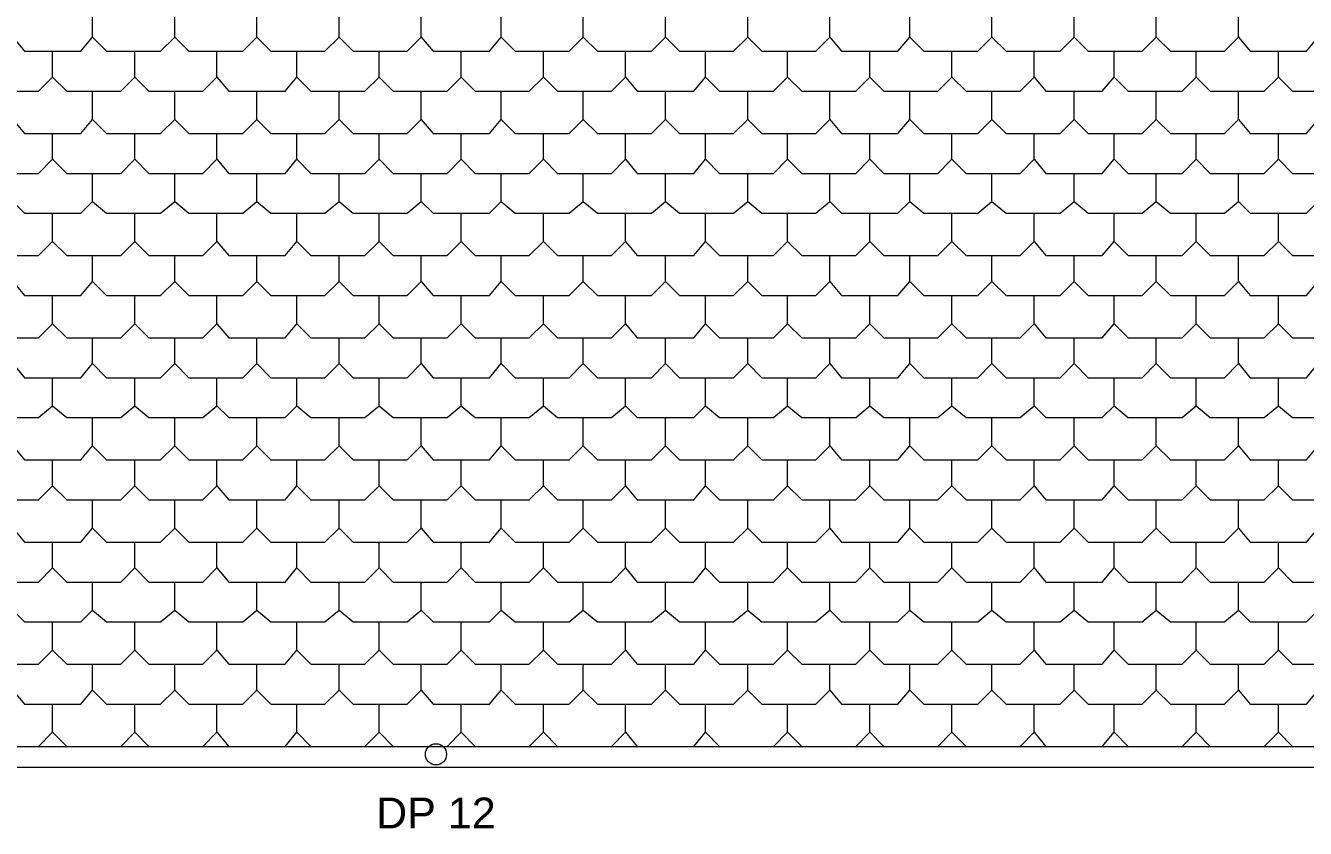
# Model space of a CAD drawing. Header units: millimetres. Extents: x 0 to 80.9, y 0 to 43.9.
# Drawn here: x 33.02 to 40.01, y 11.91 to 16.3 of the extents above; entities that cross this region are included whole.
import ezdxf

# ---------------------------------------------------------------- set-up
doc = ezdxf.new("R2010")
doc.units = ezdxf.units.MM
for name, color, linetype in [('PDF_014408$BL-ROOF', 7, 'Continuous'), ('PDF_014408$PL-SERVICES-STORMWATER', 7, 'Continuous'), ('PDF_Text', 7, 'Continuous')]:
    doc.layers.add(name, color=color, linetype=linetype)
doc.styles.add('PDF ArialMT', font='arial.ttf')

msp = doc.modelspace()

# ---------------------------------------------------------------- linework, layer by layer
at = {"layer": 'PDF_014408$BL-ROOF', "lineweight": 9}
for points in [[(53.4814, 12.2452), (8.9627, 12.2452), (8.9627, 31.4016), (75.5228, 31.4016), (75.5228, 12.2452), (66.5345, 12.2452)], [(32.9531, 16.2329), (33.0172, 16.156), (33.3249, 16.156), (33.389, 16.2329), (33.389, 16.3868)], [(33.389, 16.2329), (33.466, 16.156), (33.7609, 16.156), (33.8378, 16.2329), (33.8378, 16.3868)], [(33.8378, 16.2329), (33.9147, 16.156), (34.2097, 16.156), (34.2866, 16.2329), (34.2866, 16.3868)], [(34.2866, 16.2329), (34.3635, 16.156), (34.6584, 16.156), (34.7354, 16.2329), (34.7354, 16.3868)], [(34.7354, 16.2329), (34.8123, 16.156), (35.1072, 16.156), (35.1841, 16.2329), (35.1841, 16.3868)], [(35.1841, 16.2329), (35.2483, 16.156), (35.556, 16.156), (35.6201, 16.2329), (35.6201, 16.3868)], [(35.6201, 16.2329), (35.697, 16.156), (35.9919, 16.156), (36.0689, 16.2329), (36.0689, 16.3868)], [(36.0689, 16.2329), (36.1458, 16.156), (36.4407, 16.156), (36.5177, 16.2329), (36.5177, 16.3868)], [(36.5177, 16.2329), (36.5946, 16.156), (36.8895, 16.156), (36.9664, 16.2329), (36.9664, 16.3868)], [(36.9664, 16.2329), (37.0434, 16.156), (37.3383, 16.156), (37.4152, 16.2329), (37.4152, 16.3868)], [(37.4152, 16.2329), (37.4793, 16.156), (37.7871, 16.156), (37.8512, 16.2329), (37.8512, 16.3868)], [(37.8512, 16.2329), (37.9281, 16.156), (38.223, 16.156), (38.2999, 16.2329), (38.2999, 16.3868)], [(38.2999, 16.2329), (38.3769, 16.156), (38.6718, 16.156), (38.7487, 16.2329), (38.7487, 16.3868)], [(38.7487, 16.2329), (38.8257, 16.156), (39.1206, 16.156), (39.1975, 16.2329), (39.1975, 16.3868)], [(39.1975, 16.2329), (39.2744, 16.156), (39.5693, 16.156), (39.6463, 16.2329), (39.6463, 16.3868)], [(39.6463, 16.2329), (39.7104, 16.156), (40.0181, 16.156), (40.0822, 16.2329), (40.0822, 16.3868)], [(32.7223, 16.0149), (32.7992, 15.938), (33.0941, 15.938), (33.1711, 16.0149), (33.1711, 16.156)], [(33.1711, 16.0149), (33.248, 15.938), (33.5429, 15.938), (33.6198, 16.0149), (33.6198, 16.156)], [(33.6198, 16.0149), (33.6968, 15.938), (33.9917, 15.938), (34.0686, 16.0149), (34.0686, 16.156)], [(34.0686, 16.0149), (34.1327, 15.938), (34.4405, 15.938), (34.5046, 16.0149), (34.5046, 16.156)], [(34.5046, 16.0149), (34.5815, 15.938), (34.8764, 15.938), (34.9533, 16.0149), (34.9533, 16.156)], [(34.9533, 16.0149), (35.0303, 15.938), (35.3252, 15.938), (35.4021, 16.0149), (35.4021, 16.156)], [(35.4021, 16.0149), (35.4791, 15.938), (35.774, 15.938), (35.8509, 16.0149), (35.8509, 16.156)], [(35.8509, 16.0149), (35.9278, 15.938), (36.2227, 15.938), (36.2997, 16.0149), (36.2997, 16.156)], [(36.2997, 16.0149), (36.3638, 15.938), (36.6715, 15.938), (36.7356, 16.0149), (36.7356, 16.156)], [(36.7356, 16.0149), (36.8126, 15.938), (37.1075, 15.938), (37.1844, 16.0149), (37.1844, 16.156)], [(37.1844, 16.0149), (37.2613, 15.938), (37.5563, 15.938), (37.6332, 16.0149), (37.6332, 16.156)], [(37.6332, 16.0149), (37.7101, 15.938), (38.005, 15.938), (38.082, 16.0149), (38.082, 16.156)], [(38.082, 16.0149), (38.1589, 15.938), (38.4538, 15.938), (38.5307, 16.0149), (38.5307, 16.156)], [(38.5307, 16.0149), (38.5949, 15.938), (38.9026, 15.938), (38.9667, 16.0149), (38.9667, 16.156)], [(38.9667, 16.0149), (39.0436, 15.938), (39.3385, 15.938), (39.4155, 16.0149), (39.4155, 16.156)], [(39.4155, 16.0149), (39.4924, 15.938), (39.7873, 15.938), (39.8643, 16.0149), (39.8643, 16.156)], [(39.8643, 16.0149), (39.9412, 15.938), (40.2361, 15.938), (40.313, 16.0149), (40.313, 16.156)], [(32.9531, 15.7841), (33.0172, 15.7072), (33.3249, 15.7072), (33.389, 15.7841), (33.389, 15.938)], [(33.389, 15.7841), (33.466, 15.7072), (33.7609, 15.7072), (33.8378, 15.7841), (33.8378, 15.938)], [(33.8378, 15.7841), (33.9147, 15.7072), (34.2097, 15.7072), (34.2866, 15.7841), (34.2866, 15.938)], [(34.2866, 15.7841), (34.3635, 15.7072), (34.6584, 15.7072), (34.7354, 15.7841), (34.7354, 15.938)], [(34.7354, 15.7841), (34.8123, 15.7072), (35.1072, 15.7072), (35.1841, 15.7841), (35.1841, 15.938)], [(35.1841, 15.7841), (35.2483, 15.7072), (35.556, 15.7072), (35.6201, 15.7841), (35.6201, 15.938)], [(35.6201, 15.7841), (35.697, 15.7072), (35.9919, 15.7072), (36.0689, 15.7841), (36.0689, 15.938)], [(36.0689, 15.7841), (36.1458, 15.7072), (36.4407, 15.7072), (36.5177, 15.7841), (36.5177, 15.938)], [(36.5177, 15.7841), (36.5946, 15.7072), (36.8895, 15.7072), (36.9664, 15.7841), (36.9664, 15.938)], [(36.9664, 15.7841), (37.0434, 15.7072), (37.3383, 15.7072), (37.4152, 15.7841), (37.4152, 15.938)], [(37.4152, 15.7841), (37.4793, 15.7072), (37.7871, 15.7072), (37.8512, 15.7841), (37.8512, 15.938)], [(37.8512, 15.7841), (37.9281, 15.7072), (38.223, 15.7072), (38.2999, 15.7841), (38.2999, 15.938)], [(38.2999, 15.7841), (38.3769, 15.7072), (38.6718, 15.7072), (38.7487, 15.7841), (38.7487, 15.938)], [(38.7487, 15.7841), (38.8257, 15.7072), (39.1206, 15.7072), (39.1975, 15.7841), (39.1975, 15.938)], [(39.1975, 15.7841), (39.2744, 15.7072), (39.5693, 15.7072), (39.6463, 15.7841), (39.6463, 15.938)], [(39.6463, 15.7841), (39.7104, 15.7072), (40.0181, 15.7072), (40.0822, 15.7841), (40.0822, 15.938)], [(32.7223, 15.5662), (32.7992, 15.4892), (33.0941, 15.4892), (33.1711, 15.5662), (33.1711, 15.7072)], [(33.1711, 15.5662), (33.248, 15.4892), (33.5429, 15.4892), (33.6198, 15.5662), (33.6198, 15.7072)], [(33.6198, 15.5662), (33.6968, 15.4892), (33.9917, 15.4892), (34.0686, 15.5662), (34.0686, 15.7072)], [(34.0686, 15.5662), (34.1327, 15.4892), (34.4405, 15.4892), (34.5046, 15.5662), (34.5046, 15.7072)], [(34.5046, 15.5662), (34.5815, 15.4892), (34.8764, 15.4892), (34.9533, 15.5662), (34.9533, 15.7072)], [(34.9533, 15.5662), (35.0303, 15.4892), (35.3252, 15.4892), (35.4021, 15.5662), (35.4021, 15.7072)], [(35.4021, 15.5662), (35.4791, 15.4892), (35.774, 15.4892), (35.8509, 15.5662), (35.8509, 15.7072)], [(35.8509, 15.5662), (35.9278, 15.4892), (36.2227, 15.4892), (36.2997, 15.5662), (36.2997, 15.7072)], [(36.2997, 15.5662), (36.3638, 15.4892), (36.6715, 15.4892), (36.7356, 15.5662), (36.7356, 15.7072)], [(36.7356, 15.5662), (36.8126, 15.4892), (37.1075, 15.4892), (37.1844, 15.5662), (37.1844, 15.7072)], [(37.1844, 15.5662), (37.2613, 15.4892), (37.5563, 15.4892), (37.6332, 15.5662), (37.6332, 15.7072)], [(37.6332, 15.5662), (37.7101, 15.4892), (38.005, 15.4892), (38.082, 15.5662), (38.082, 15.7072)], [(38.082, 15.5662), (38.1589, 15.4892), (38.4538, 15.4892), (38.5307, 15.5662), (38.5307, 15.7072)], [(38.5307, 15.5662), (38.5949, 15.4892), (38.9026, 15.4892), (38.9667, 15.5662), (38.9667, 15.7072)], [(38.9667, 15.5662), (39.0436, 15.4892), (39.3385, 15.4892), (39.4155, 15.5662), (39.4155, 15.7072)], [(39.4155, 15.5662), (39.4924, 15.4892), (39.7873, 15.4892), (39.8643, 15.5662), (39.8643, 15.7072)], [(39.8643, 15.5662), (39.9412, 15.4892), (40.2361, 15.4892), (40.313, 15.5662), (40.313, 15.7072)], [(32.9531, 15.3354), (33.0172, 15.2713), (33.3249, 15.2713), (33.389, 15.3354), (33.389, 15.4892)], [(33.389, 15.3354), (33.466, 15.2713), (33.7609, 15.2713), (33.8378, 15.3354), (33.8378, 15.4892)], [(33.8378, 15.3354), (33.9147, 15.2713), (34.2097, 15.2713), (34.2866, 15.3354), (34.2866, 15.4892)], [(34.2866, 15.3354), (34.3635, 15.2713), (34.6584, 15.2713), (34.7354, 15.3354), (34.7354, 15.4892)], [(34.7354, 15.3354), (34.8123, 15.2713), (35.1072, 15.2713), (35.1841, 15.3354), (35.1841, 15.4892)], [(35.1841, 15.3354), (35.2483, 15.2713), (35.556, 15.2713), (35.6201, 15.3354), (35.6201, 15.4892)], [(35.6201, 15.3354), (35.697, 15.2713), (35.9919, 15.2713), (36.0689, 15.3354), (36.0689, 15.4892)], [(36.0689, 15.3354), (36.1458, 15.2713), (36.4407, 15.2713), (36.5177, 15.3354), (36.5177, 15.4892)], [(36.5177, 15.3354), (36.5946, 15.2713), (36.8895, 15.2713), (36.9664, 15.3354), (36.9664, 15.4892)], [(36.9664, 15.3354), (37.0434, 15.2713), (37.3383, 15.2713), (37.4152, 15.3354), (37.4152, 15.4892)], [(37.4152, 15.3354), (37.4793, 15.2713), (37.7871, 15.2713), (37.8512, 15.3354), (37.8512, 15.4892)], [(37.8512, 15.3354), (37.9281, 15.2713), (38.223, 15.2713), (38.2999, 15.3354), (38.2999, 15.4892)], [(38.2999, 15.3354), (38.3769, 15.2713), (38.6718, 15.2713), (38.7487, 15.3354), (38.7487, 15.4892)], [(38.7487, 15.3354), (38.8257, 15.2713), (39.1206, 15.2713), (39.1975, 15.3354), (39.1975, 15.4892)], [(39.1975, 15.3354), (39.2744, 15.2713), (39.5693, 15.2713), (39.6463, 15.3354), (39.6463, 15.4892)], [(39.6463, 15.3354), (39.7104, 15.2713), (40.0181, 15.2713), (40.0822, 15.3354), (40.0822, 15.4892)], [(32.7223, 15.1174), (32.7992, 15.0405), (33.0941, 15.0405), (33.1711, 15.1174), (33.1711, 15.2713)], [(33.1711, 15.1174), (33.248, 15.0405), (33.5429, 15.0405), (33.6198, 15.1174), (33.6198, 15.2713)], [(33.6198, 15.1174), (33.6968, 15.0405), (33.9917, 15.0405), (34.0686, 15.1174), (34.0686, 15.2713)], [(34.0686, 15.1174), (34.1327, 15.0405), (34.4405, 15.0405), (34.5046, 15.1174), (34.5046, 15.2713)], [(34.5046, 15.1174), (34.5815, 15.0405), (34.8764, 15.0405), (34.9533, 15.1174), (34.9533, 15.2713)], [(34.9533, 15.1174), (35.0303, 15.0405), (35.3252, 15.0405), (35.4021, 15.1174), (35.4021, 15.2713)], [(35.4021, 15.1174), (35.4791, 15.0405), (35.774, 15.0405), (35.8509, 15.1174), (35.8509, 15.2713)], [(35.8509, 15.1174), (35.9278, 15.0405), (36.2227, 15.0405), (36.2997, 15.1174), (36.2997, 15.2713)], [(36.2997, 15.1174), (36.3638, 15.0405), (36.6715, 15.0405), (36.7356, 15.1174), (36.7356, 15.2713)], [(36.7356, 15.1174), (36.8126, 15.0405), (37.1075, 15.0405), (37.1844, 15.1174), (37.1844, 15.2713)], [(37.1844, 15.1174), (37.2613, 15.0405), (37.5563, 15.0405), (37.6332, 15.1174), (37.6332, 15.2713)], [(37.6332, 15.1174), (37.7101, 15.0405), (38.005, 15.0405), (38.082, 15.1174), (38.082, 15.2713)], [(38.082, 15.1174), (38.1589, 15.0405), (38.4538, 15.0405), (38.5307, 15.1174), (38.5307, 15.2713)], [(38.5307, 15.1174), (38.5949, 15.0405), (38.9026, 15.0405), (38.9667, 15.1174), (38.9667, 15.2713)], [(38.9667, 15.1174), (39.0436, 15.0405), (39.3385, 15.0405), (39.4155, 15.1174), (39.4155, 15.2713)], [(39.4155, 15.1174), (39.4924, 15.0405), (39.7873, 15.0405), (39.8643, 15.1174), (39.8643, 15.2713)], [(39.8643, 15.1174), (39.9412, 15.0405), (40.2361, 15.0405), (40.313, 15.1174), (40.313, 15.2713)], [(32.9531, 14.8994), (33.0172, 14.8225), (33.3249, 14.8225), (33.389, 14.8994), (33.389, 15.0405)], [(33.389, 14.8994), (33.466, 14.8225), (33.7609, 14.8225), (33.8378, 14.8994), (33.8378, 15.0405)], [(33.8378, 14.8994), (33.9147, 14.8225), (34.2097, 14.8225), (34.2866, 14.8994), (34.2866, 15.0405)], [(34.2866, 14.8994), (34.3635, 14.8225), (34.6584, 14.8225), (34.7354, 14.8994), (34.7354, 15.0405)], [(34.7354, 14.8994), (34.8123, 14.8225), (35.1072, 14.8225), (35.1841, 14.8994), (35.1841, 15.0405)], [(35.1841, 14.8994), (35.2483, 14.8225), (35.556, 14.8225), (35.6201, 14.8994), (35.6201, 15.0405)], [(35.6201, 14.8994), (35.697, 14.8225), (35.9919, 14.8225), (36.0689, 14.8994), (36.0689, 15.0405)], [(36.0689, 14.8994), (36.1458, 14.8225), (36.4407, 14.8225), (36.5177, 14.8994), (36.5177, 15.0405)], [(36.5177, 14.8994), (36.5946, 14.8225), (36.8895, 14.8225), (36.9664, 14.8994), (36.9664, 15.0405)], [(36.9664, 14.8994), (37.0434, 14.8225), (37.3383, 14.8225), (37.4152, 14.8994), (37.4152, 15.0405)], [(37.4152, 14.8994), (37.4793, 14.8225), (37.7871, 14.8225), (37.8512, 14.8994), (37.8512, 15.0405)], [(37.8512, 14.8994), (37.9281, 14.8225), (38.223, 14.8225), (38.2999, 14.8994), (38.2999, 15.0405)], [(38.2999, 14.8994), (38.3769, 14.8225), (38.6718, 14.8225), (38.7487, 14.8994), (38.7487, 15.0405)], [(38.7487, 14.8994), (38.8257, 14.8225), (39.1206, 14.8225), (39.1975, 14.8994), (39.1975, 15.0405)], [(39.1975, 14.8994), (39.2744, 14.8225), (39.5693, 14.8225), (39.6463, 14.8994), (39.6463, 15.0405)], [(39.6463, 14.8994), (39.7104, 14.8225), (40.0181, 14.8225), (40.0822, 14.8994), (40.0822, 15.0405)], [(32.7223, 14.6686), (32.7992, 14.5917), (33.0941, 14.5917), (33.1711, 14.6686), (33.1711, 14.8225)], [(33.1711, 14.6686), (33.248, 14.5917), (33.5429, 14.5917), (33.6198, 14.6686), (33.6198, 14.8225)], [(33.6198, 14.6686), (33.6968, 14.5917), (33.9917, 14.5917), (34.0686, 14.6686), (34.0686, 14.8225)], [(34.0686, 14.6686), (34.1327, 14.5917), (34.4405, 14.5917), (34.5046, 14.6686), (34.5046, 14.8225)], [(34.5046, 14.6686), (34.5815, 14.5917), (34.8764, 14.5917), (34.9533, 14.6686), (34.9533, 14.8225)], [(34.9533, 14.6686), (35.0303, 14.5917), (35.3252, 14.5917), (35.4021, 14.6686), (35.4021, 14.8225)], [(35.4021, 14.6686), (35.4791, 14.5917), (35.774, 14.5917), (35.8509, 14.6686), (35.8509, 14.8225)], [(35.8509, 14.6686), (35.9278, 14.5917), (36.2227, 14.5917), (36.2997, 14.6686), (36.2997, 14.8225)], [(36.2997, 14.6686), (36.3638, 14.5917), (36.6715, 14.5917), (36.7356, 14.6686), (36.7356, 14.8225)], [(36.7356, 14.6686), (36.8126, 14.5917), (37.1075, 14.5917), (37.1844, 14.6686), (37.1844, 14.8225)], [(37.1844, 14.6686), (37.2613, 14.5917), (37.5563, 14.5917), (37.6332, 14.6686), (37.6332, 14.8225)], [(37.6332, 14.6686), (37.7101, 14.5917), (38.005, 14.5917), (38.082, 14.6686), (38.082, 14.8225)], [(38.082, 14.6686), (38.1589, 14.5917), (38.4538, 14.5917), (38.5307, 14.6686), (38.5307, 14.8225)], [(38.5307, 14.6686), (38.5949, 14.5917), (38.9026, 14.5917), (38.9667, 14.6686), (38.9667, 14.8225)], [(38.9667, 14.6686), (39.0436, 14.5917), (39.3385, 14.5917), (39.4155, 14.6686), (39.4155, 14.8225)], [(39.4155, 14.6686), (39.4924, 14.5917), (39.7873, 14.5917), (39.8643, 14.6686), (39.8643, 14.8225)], [(39.8643, 14.6686), (39.9412, 14.5917), (40.2361, 14.5917), (40.313, 14.6686), (40.313, 14.8225)], [(32.9531, 14.4506), (33.0172, 14.3737), (33.3249, 14.3737), (33.389, 14.4506), (33.389, 14.5917)], [(33.389, 14.4506), (33.466, 14.3737), (33.7609, 14.3737), (33.8378, 14.4506), (33.8378, 14.5917)], [(33.8378, 14.4506), (33.9147, 14.3737), (34.2097, 14.3737), (34.2866, 14.4506), (34.2866, 14.5917)], [(34.2866, 14.4506), (34.3635, 14.3737), (34.6584, 14.3737), (34.7354, 14.4506), (34.7354, 14.5917)], [(34.7354, 14.4506), (34.8123, 14.3737), (35.1072, 14.3737), (35.1841, 14.4506), (35.1841, 14.5917)], [(35.1841, 14.4506), (35.2483, 14.3737), (35.556, 14.3737), (35.6201, 14.4506), (35.6201, 14.5917)], [(35.6201, 14.4506), (35.697, 14.3737), (35.9919, 14.3737), (36.0689, 14.4506), (36.0689, 14.5917)], [(36.0689, 14.4506), (36.1458, 14.3737), (36.4407, 14.3737), (36.5177, 14.4506), (36.5177, 14.5917)], [(36.5177, 14.4506), (36.5946, 14.3737), (36.8895, 14.3737), (36.9664, 14.4506), (36.9664, 14.5917)], [(36.9664, 14.4506), (37.0434, 14.3737), (37.3383, 14.3737), (37.4152, 14.4506), (37.4152, 14.5917)], [(37.4152, 14.4506), (37.4793, 14.3737), (37.7871, 14.3737), (37.8512, 14.4506), (37.8512, 14.5917)], [(37.8512, 14.4506), (37.9281, 14.3737), (38.223, 14.3737), (38.2999, 14.4506), (38.2999, 14.5917)], [(38.2999, 14.4506), (38.3769, 14.3737), (38.6718, 14.3737), (38.7487, 14.4506), (38.7487, 14.5917)], [(38.7487, 14.4506), (38.8257, 14.3737), (39.1206, 14.3737), (39.1975, 14.4506), (39.1975, 14.5917)], [(39.1975, 14.4506), (39.2744, 14.3737), (39.5693, 14.3737), (39.6463, 14.4506), (39.6463, 14.5917)], [(39.6463, 14.4506), (39.7104, 14.3737), (40.0181, 14.3737), (40.0822, 14.4506), (40.0822, 14.5917)], [(32.7223, 14.2198), (32.7992, 14.1557), (33.0941, 14.1557), (33.1711, 14.2198), (33.1711, 14.3737)], [(33.1711, 14.2198), (33.248, 14.1557), (33.5429, 14.1557), (33.6198, 14.2198), (33.6198, 14.3737)], [(33.6198, 14.2198), (33.6968, 14.1557), (33.9917, 14.1557), (34.0686, 14.2198), (34.0686, 14.3737)], [(34.0686, 14.2198), (34.1327, 14.1557), (34.4405, 14.1557), (34.5046, 14.2198), (34.5046, 14.3737)], [(34.5046, 14.2198), (34.5815, 14.1557), (34.8764, 14.1557), (34.9533, 14.2198), (34.9533, 14.3737)], [(34.9533, 14.2198), (35.0303, 14.1557), (35.3252, 14.1557), (35.4021, 14.2198), (35.4021, 14.3737)], [(35.4021, 14.2198), (35.4791, 14.1557), (35.774, 14.1557), (35.8509, 14.2198), (35.8509, 14.3737)], [(35.8509, 14.2198), (35.9278, 14.1557), (36.2227, 14.1557), (36.2997, 14.2198), (36.2997, 14.3737)], [(36.2997, 14.2198), (36.3638, 14.1557), (36.6715, 14.1557), (36.7356, 14.2198), (36.7356, 14.3737)], [(36.7356, 14.2198), (36.8126, 14.1557), (37.1075, 14.1557), (37.1844, 14.2198), (37.1844, 14.3737)], [(37.1844, 14.2198), (37.2613, 14.1557), (37.5563, 14.1557), (37.6332, 14.2198), (37.6332, 14.3737)], [(37.6332, 14.2198), (37.7101, 14.1557), (38.005, 14.1557), (38.082, 14.2198), (38.082, 14.3737)], [(38.082, 14.2198), (38.1589, 14.1557), (38.4538, 14.1557), (38.5307, 14.2198), (38.5307, 14.3737)], [(38.5307, 14.2198), (38.5949, 14.1557), (38.9026, 14.1557), (38.9667, 14.2198), (38.9667, 14.3737)], [(38.9667, 14.2198), (39.0436, 14.1557), (39.3385, 14.1557), (39.4155, 14.2198), (39.4155, 14.3737)], [(39.4155, 14.2198), (39.4924, 14.1557), (39.7873, 14.1557), (39.8643, 14.2198), (39.8643, 14.3737)], [(39.8643, 14.2198), (39.9412, 14.1557), (40.2361, 14.1557), (40.313, 14.2198), (40.313, 14.3737)], [(32.9531, 14.0019), (33.0172, 13.9249), (33.3249, 13.9249), (33.389, 14.0019), (33.389, 14.1557)], [(33.389, 14.0019), (33.466, 13.9249), (33.7609, 13.9249), (33.8378, 14.0019), (33.8378, 14.1557)], [(33.8378, 14.0019), (33.9147, 13.9249), (34.2097, 13.9249), (34.2866, 14.0019), (34.2866, 14.1557)], [(34.2866, 14.0019), (34.3635, 13.9249), (34.6584, 13.9249), (34.7354, 14.0019), (34.7354, 14.1557)], [(34.7354, 14.0019), (34.8123, 13.9249), (35.1072, 13.9249), (35.1841, 14.0019), (35.1841, 14.1557)], [(35.1841, 14.0019), (35.2483, 13.9249), (35.556, 13.9249), (35.6201, 14.0019), (35.6201, 14.1557)], [(35.6201, 14.0019), (35.697, 13.9249), (35.9919, 13.9249), (36.0689, 14.0019), (36.0689, 14.1557)], [(36.0689, 14.0019), (36.1458, 13.9249), (36.4407, 13.9249), (36.5177, 14.0019), (36.5177, 14.1557)], [(36.5177, 14.0019), (36.5946, 13.9249), (36.8895, 13.9249), (36.9664, 14.0019), (36.9664, 14.1557)], [(36.9664, 14.0019), (37.0434, 13.9249), (37.3383, 13.9249), (37.4152, 14.0019), (37.4152, 14.1557)], [(37.4152, 14.0019), (37.4793, 13.9249), (37.7871, 13.9249), (37.8512, 14.0019), (37.8512, 14.1557)], [(37.8512, 14.0019), (37.9281, 13.9249), (38.223, 13.9249), (38.2999, 14.0019), (38.2999, 14.1557)], [(38.2999, 14.0019), (38.3769, 13.9249), (38.6718, 13.9249), (38.7487, 14.0019), (38.7487, 14.1557)], [(38.7487, 14.0019), (38.8257, 13.9249), (39.1206, 13.9249), (39.1975, 14.0019), (39.1975, 14.1557)], [(39.1975, 14.0019), (39.2744, 13.9249), (39.5693, 13.9249), (39.6463, 14.0019), (39.6463, 14.1557)], [(39.6463, 14.0019), (39.7104, 13.9249), (40.0181, 13.9249), (40.0822, 14.0019), (40.0822, 14.1557)], [(32.7223, 13.7839), (32.7992, 13.7069), (33.0941, 13.7069), (33.1711, 13.7839), (33.1711, 13.9249)], [(33.1711, 13.7839), (33.248, 13.7069), (33.5429, 13.7069), (33.6198, 13.7839), (33.6198, 13.9249)], [(33.6198, 13.7839), (33.6968, 13.7069), (33.9917, 13.7069), (34.0686, 13.7839), (34.0686, 13.9249)], [(34.0686, 13.7839), (34.1327, 13.7069), (34.4405, 13.7069), (34.5046, 13.7839), (34.5046, 13.9249)], [(34.5046, 13.7839), (34.5815, 13.7069), (34.8764, 13.7069), (34.9533, 13.7839), (34.9533, 13.9249)], [(34.9533, 13.7839), (35.0303, 13.7069), (35.3252, 13.7069), (35.4021, 13.7839), (35.4021, 13.9249)], [(35.4021, 13.7839), (35.4791, 13.7069), (35.774, 13.7069), (35.8509, 13.7839), (35.8509, 13.9249)], [(35.8509, 13.7839), (35.9278, 13.7069), (36.2227, 13.7069), (36.2997, 13.7839), (36.2997, 13.9249)], [(36.2997, 13.7839), (36.3638, 13.7069), (36.6715, 13.7069), (36.7356, 13.7839), (36.7356, 13.9249)], [(36.7356, 13.7839), (36.8126, 13.7069), (37.1075, 13.7069), (37.1844, 13.7839), (37.1844, 13.9249)], [(37.1844, 13.7839), (37.2613, 13.7069), (37.5563, 13.7069), (37.6332, 13.7839), (37.6332, 13.9249)], [(37.6332, 13.7839), (37.7101, 13.7069), (38.005, 13.7069), (38.082, 13.7839), (38.082, 13.9249)], [(38.082, 13.7839), (38.1589, 13.7069), (38.4538, 13.7069), (38.5307, 13.7839), (38.5307, 13.9249)], [(38.5307, 13.7839), (38.5949, 13.7069), (38.9026, 13.7069), (38.9667, 13.7839), (38.9667, 13.9249)], [(38.9667, 13.7839), (39.0436, 13.7069), (39.3385, 13.7069), (39.4155, 13.7839), (39.4155, 13.9249)], [(39.4155, 13.7839), (39.4924, 13.7069), (39.7873, 13.7069), (39.8643, 13.7839), (39.8643, 13.9249)], [(39.8643, 13.7839), (39.9412, 13.7069), (40.2361, 13.7069), (40.313, 13.7839), (40.313, 13.9249)], [(32.9531, 13.5531), (33.0172, 13.4761), (33.3249, 13.4761), (33.389, 13.5531), (33.389, 13.7069)], [(33.389, 13.5531), (33.466, 13.4761), (33.7609, 13.4761), (33.8378, 13.5531), (33.8378, 13.7069)], [(33.8378, 13.5531), (33.9147, 13.4761), (34.2097, 13.4761), (34.2866, 13.5531), (34.2866, 13.7069)], [(34.2866, 13.5531), (34.3635, 13.4761), (34.6584, 13.4761), (34.7354, 13.5531), (34.7354, 13.7069)], [(34.7354, 13.5531), (34.8123, 13.4761), (35.1072, 13.4761), (35.1841, 13.5531), (35.1841, 13.7069)], [(35.1841, 13.5531), (35.2483, 13.4761), (35.556, 13.4761), (35.6201, 13.5531), (35.6201, 13.7069)], [(35.6201, 13.5531), (35.697, 13.4761), (35.9919, 13.4761), (36.0689, 13.5531), (36.0689, 13.7069)], [(36.0689, 13.5531), (36.1458, 13.4761), (36.4407, 13.4761), (36.5177, 13.5531), (36.5177, 13.7069)], [(36.5177, 13.5531), (36.5946, 13.4761), (36.8895, 13.4761), (36.9664, 13.5531), (36.9664, 13.7069)], [(36.9664, 13.5531), (37.0434, 13.4761), (37.3383, 13.4761), (37.4152, 13.5531), (37.4152, 13.7069)], [(37.4152, 13.5531), (37.4793, 13.4761), (37.7871, 13.4761), (37.8512, 13.5531), (37.8512, 13.7069)], [(37.8512, 13.5531), (37.9281, 13.4761), (38.223, 13.4761), (38.2999, 13.5531), (38.2999, 13.7069)], [(38.2999, 13.5531), (38.3769, 13.4761), (38.6718, 13.4761), (38.7487, 13.5531), (38.7487, 13.7069)], [(38.7487, 13.5531), (38.8257, 13.4761), (39.1206, 13.4761), (39.1975, 13.5531), (39.1975, 13.7069)], [(39.1975, 13.5531), (39.2744, 13.4761), (39.5693, 13.4761), (39.6463, 13.5531), (39.6463, 13.7069)], [(39.6463, 13.5531), (39.7104, 13.4761), (40.0181, 13.4761), (40.0822, 13.5531), (40.0822, 13.7069)], [(32.7223, 13.3351), (32.7992, 13.2582), (33.0941, 13.2582), (33.1711, 13.3351), (33.1711, 13.4761)], [(33.1711, 13.3351), (33.248, 13.2582), (33.5429, 13.2582), (33.6198, 13.3351), (33.6198, 13.4761)], [(33.6198, 13.3351), (33.6968, 13.2582), (33.9917, 13.2582), (34.0686, 13.3351), (34.0686, 13.4761)], [(34.0686, 13.3351), (34.1327, 13.2582), (34.4405, 13.2582), (34.5046, 13.3351), (34.5046, 13.4761)], [(34.5046, 13.3351), (34.5815, 13.2582), (34.8764, 13.2582), (34.9533, 13.3351), (34.9533, 13.4761)], [(34.9533, 13.3351), (35.0303, 13.2582), (35.3252, 13.2582), (35.4021, 13.3351), (35.4021, 13.4761)], [(35.4021, 13.3351), (35.4791, 13.2582), (35.774, 13.2582), (35.8509, 13.3351), (35.8509, 13.4761)], [(35.8509, 13.3351), (35.9278, 13.2582), (36.2227, 13.2582), (36.2997, 13.3351), (36.2997, 13.4761)], [(36.2997, 13.3351), (36.3638, 13.2582), (36.6715, 13.2582), (36.7356, 13.3351), (36.7356, 13.4761)], [(36.7356, 13.3351), (36.8126, 13.2582), (37.1075, 13.2582), (37.1844, 13.3351), (37.1844, 13.4761)], [(37.1844, 13.3351), (37.2613, 13.2582), (37.5563, 13.2582), (37.6332, 13.3351), (37.6332, 13.4761)], [(37.6332, 13.3351), (37.7101, 13.2582), (38.005, 13.2582), (38.082, 13.3351), (38.082, 13.4761)], [(38.082, 13.3351), (38.1589, 13.2582), (38.4538, 13.2582), (38.5307, 13.3351), (38.5307, 13.4761)], [(38.5307, 13.3351), (38.5949, 13.2582), (38.9026, 13.2582), (38.9667, 13.3351), (38.9667, 13.4761)], [(38.9667, 13.3351), (39.0436, 13.2582), (39.3385, 13.2582), (39.4155, 13.3351), (39.4155, 13.4761)], [(39.4155, 13.3351), (39.4924, 13.2582), (39.7873, 13.2582), (39.8643, 13.3351), (39.8643, 13.4761)], [(39.8643, 13.3351), (39.9412, 13.2582), (40.2361, 13.2582), (40.313, 13.3351), (40.313, 13.4761)], [(32.9531, 13.1043), (33.0172, 13.0402), (33.3249, 13.0402), (33.389, 13.1043), (33.389, 13.2582)], [(33.389, 13.1043), (33.466, 13.0402), (33.7609, 13.0402), (33.8378, 13.1043), (33.8378, 13.2582)], [(33.8378, 13.1043), (33.9147, 13.0402), (34.2097, 13.0402), (34.2866, 13.1043), (34.2866, 13.2582)], [(34.2866, 13.1043), (34.3635, 13.0402), (34.6584, 13.0402), (34.7354, 13.1043), (34.7354, 13.2582)], [(34.7354, 13.1043), (34.8123, 13.0402), (35.1072, 13.0402), (35.1841, 13.1043), (35.1841, 13.2582)], [(35.1841, 13.1043), (35.2483, 13.0402), (35.556, 13.0402), (35.6201, 13.1043), (35.6201, 13.2582)], [(35.6201, 13.1043), (35.697, 13.0402), (35.9919, 13.0402), (36.0689, 13.1043), (36.0689, 13.2582)], [(36.0689, 13.1043), (36.1458, 13.0402), (36.4407, 13.0402), (36.5177, 13.1043), (36.5177, 13.2582)], [(36.5177, 13.1043), (36.5946, 13.0402), (36.8895, 13.0402), (36.9664, 13.1043), (36.9664, 13.2582)], [(36.9664, 13.1043), (37.0434, 13.0402), (37.3383, 13.0402), (37.4152, 13.1043), (37.4152, 13.2582)], [(37.4152, 13.1043), (37.4793, 13.0402), (37.7871, 13.0402), (37.8512, 13.1043), (37.8512, 13.2582)], [(37.8512, 13.1043), (37.9281, 13.0402), (38.223, 13.0402), (38.2999, 13.1043), (38.2999, 13.2582)], [(38.2999, 13.1043), (38.3769, 13.0402), (38.6718, 13.0402), (38.7487, 13.1043), (38.7487, 13.2582)], [(38.7487, 13.1043), (38.8257, 13.0402), (39.1206, 13.0402), (39.1975, 13.1043), (39.1975, 13.2582)], [(39.1975, 13.1043), (39.2744, 13.0402), (39.5693, 13.0402), (39.6463, 13.1043), (39.6463, 13.2582)], [(39.6463, 13.1043), (39.7104, 13.0402), (40.0181, 13.0402), (40.0822, 13.1043), (40.0822, 13.2582)], [(32.7223, 12.8863), (32.7992, 12.8094), (33.0941, 12.8094), (33.1711, 12.8863), (33.1711, 13.0402)], [(33.1711, 12.8863), (33.248, 12.8094), (33.5429, 12.8094), (33.6198, 12.8863), (33.6198, 13.0402)], [(33.6198, 12.8863), (33.6968, 12.8094), (33.9917, 12.8094), (34.0686, 12.8863), (34.0686, 13.0402)], [(34.0686, 12.8863), (34.1327, 12.8094), (34.4405, 12.8094), (34.5046, 12.8863), (34.5046, 13.0402)], [(34.5046, 12.8863), (34.5815, 12.8094), (34.8764, 12.8094), (34.9533, 12.8863), (34.9533, 13.0402)], [(34.9533, 12.8863), (35.0303, 12.8094), (35.3252, 12.8094), (35.4021, 12.8863), (35.4021, 13.0402)], [(35.4021, 12.8863), (35.4791, 12.8094), (35.774, 12.8094), (35.8509, 12.8863), (35.8509, 13.0402)], [(35.8509, 12.8863), (35.9278, 12.8094), (36.2227, 12.8094), (36.2997, 12.8863), (36.2997, 13.0402)], [(36.2997, 12.8863), (36.3638, 12.8094), (36.6715, 12.8094), (36.7356, 12.8863), (36.7356, 13.0402)], [(36.7356, 12.8863), (36.8126, 12.8094), (37.1075, 12.8094), (37.1844, 12.8863), (37.1844, 13.0402)], [(37.1844, 12.8863), (37.2613, 12.8094), (37.5563, 12.8094), (37.6332, 12.8863), (37.6332, 13.0402)], [(37.6332, 12.8863), (37.7101, 12.8094), (38.005, 12.8094), (38.082, 12.8863), (38.082, 13.0402)], [(38.082, 12.8863), (38.1589, 12.8094), (38.4538, 12.8094), (38.5307, 12.8863), (38.5307, 13.0402)], [(38.5307, 12.8863), (38.5949, 12.8094), (38.9026, 12.8094), (38.9667, 12.8863), (38.9667, 13.0402)], [(38.9667, 12.8863), (39.0436, 12.8094), (39.3385, 12.8094), (39.4155, 12.8863), (39.4155, 13.0402)], [(39.4155, 12.8863), (39.4924, 12.8094), (39.7873, 12.8094), (39.8643, 12.8863), (39.8643, 13.0402)], [(39.8643, 12.8863), (39.9412, 12.8094), (40.2361, 12.8094), (40.313, 12.8863), (40.313, 13.0402)], [(32.9531, 12.6683), (33.0172, 12.5914), (33.3249, 12.5914), (33.389, 12.6683), (33.389, 12.8094)], [(33.389, 12.6683), (33.466, 12.5914), (33.7609, 12.5914), (33.8378, 12.6683), (33.8378, 12.8094)], [(33.8378, 12.6683), (33.9147, 12.5914), (34.2097, 12.5914), (34.2866, 12.6683), (34.2866, 12.8094)], [(34.2866, 12.6683), (34.3635, 12.5914), (34.6584, 12.5914), (34.7354, 12.6683), (34.7354, 12.8094)], [(34.7354, 12.6683), (34.8123, 12.5914), (35.1072, 12.5914), (35.1841, 12.6683), (35.1841, 12.8094)], [(35.1841, 12.6683), (35.2483, 12.5914), (35.556, 12.5914), (35.6201, 12.6683), (35.6201, 12.8094)], [(35.6201, 12.6683), (35.697, 12.5914), (35.9919, 12.5914), (36.0689, 12.6683), (36.0689, 12.8094)], [(36.0689, 12.6683), (36.1458, 12.5914), (36.4407, 12.5914), (36.5177, 12.6683), (36.5177, 12.8094)], [(36.5177, 12.6683), (36.5946, 12.5914), (36.8895, 12.5914), (36.9664, 12.6683), (36.9664, 12.8094)], [(36.9664, 12.6683), (37.0434, 12.5914), (37.3383, 12.5914), (37.4152, 12.6683), (37.4152, 12.8094)], [(37.4152, 12.6683), (37.4793, 12.5914), (37.7871, 12.5914), (37.8512, 12.6683), (37.8512, 12.8094)], [(37.8512, 12.6683), (37.9281, 12.5914), (38.223, 12.5914), (38.2999, 12.6683), (38.2999, 12.8094)], [(38.2999, 12.6683), (38.3769, 12.5914), (38.6718, 12.5914), (38.7487, 12.6683), (38.7487, 12.8094)], [(38.7487, 12.6683), (38.8257, 12.5914), (39.1206, 12.5914), (39.1975, 12.6683), (39.1975, 12.8094)], [(39.1975, 12.6683), (39.2744, 12.5914), (39.5693, 12.5914), (39.6463, 12.6683), (39.6463, 12.8094)], [(39.6463, 12.6683), (39.7104, 12.5914), (40.0181, 12.5914), (40.0822, 12.6683), (40.0822, 12.8094)], [(33.0941, 12.3606), (33.1711, 12.4375), (33.1711, 12.5914)], [(33.5429, 12.3606), (33.6198, 12.4375), (33.6198, 12.5914)], [(33.9917, 12.3606), (34.0686, 12.4375), (34.0686, 12.5914)], [(34.4405, 12.3606), (34.5046, 12.4375), (34.5046, 12.5914)], [(34.8764, 12.3606), (34.9533, 12.4375), (34.9533, 12.5914)], [(35.3252, 12.3606), (35.4021, 12.4375), (35.4021, 12.5914)], [(35.774, 12.3606), (35.8509, 12.4375), (35.8509, 12.5914)], [(36.2227, 12.3606), (36.2997, 12.4375), (36.2997, 12.5914)], [(36.6715, 12.3606), (36.7356, 12.4375), (36.7356, 12.5914)], [(37.1075, 12.3606), (37.1844, 12.4375), (37.1844, 12.5914)], [(37.5563, 12.3606), (37.6332, 12.4375), (37.6332, 12.5914)], [(38.005, 12.3606), (38.082, 12.4375), (38.082, 12.5914)], [(38.4538, 12.3606), (38.5307, 12.4375), (38.5307, 12.5914)], [(38.9026, 12.3606), (38.9667, 12.4375), (38.9667, 12.5914)], [(39.3385, 12.3606), (39.4155, 12.4375), (39.4155, 12.5914)], [(39.7873, 12.3606), (39.8643, 12.4375), (39.8643, 12.5914)], [(33.1711, 12.4375), (33.248, 12.3606)], [(33.6198, 12.4375), (33.6968, 12.3606)], [(34.0686, 12.4375), (34.1327, 12.3606)], [(34.5046, 12.4375), (34.5815, 12.3606)], [(34.9533, 12.4375), (35.0303, 12.3606)], [(35.4021, 12.4375), (35.4791, 12.3606)], [(35.8509, 12.4375), (35.9278, 12.3606)], [(36.2997, 12.4375), (36.3638, 12.3606)], [(36.7356, 12.4375), (36.8126, 12.3606)], [(37.1844, 12.4375), (37.2613, 12.3606)], [(37.6332, 12.4375), (37.7101, 12.3606)], [(38.082, 12.4375), (38.1589, 12.3606)], [(38.5307, 12.4375), (38.5949, 12.3606)], [(38.9667, 12.4375), (39.0436, 12.3606)], [(39.4155, 12.4375), (39.4924, 12.3606)], [(39.8643, 12.4375), (39.9412, 12.3606)], [(33.389, 12.3606), (33.389, 12.3606)], [(33.8378, 12.3606), (33.8378, 12.3606)], [(34.2866, 12.3606), (34.2866, 12.3606)], [(34.7354, 12.3606), (34.7354, 12.3606)], [(35.1841, 12.3606), (35.1841, 12.3606)], [(35.6201, 12.3606), (35.6201, 12.3606)], [(36.0689, 12.3606), (36.0689, 12.3606)], [(36.5177, 12.3606), (36.5177, 12.3606)], [(36.9664, 12.3606), (36.9664, 12.3606)], [(37.4152, 12.3606), (37.4152, 12.3606)], [(37.8512, 12.3606), (37.8512, 12.3606)], [(38.2999, 12.3606), (38.2999, 12.3606)], [(38.7487, 12.3606), (38.7487, 12.3606)], [(39.1975, 12.3606), (39.1975, 12.3606)], [(39.6463, 12.3606), (39.6463, 12.3606)]]:
    msp.add_lwpolyline(points, dxfattribs=at)
msp.add_lwpolyline([(53.4814, 12.3606), (53.4814, 20.8361), (49.2758, 20.8361), (49.2758, 20.8104), (26.2342, 20.8104), (26.2342, 21.8234), (18.5409, 21.8234), (9.0781, 12.3606)], close=True, dxfattribs=at)
at = {"layer": 'PDF_014408$PL-SERVICES-STORMWATER', "lineweight": 0}
msp.add_circle((35.2643, 12.3173), 0.0577, dxfattribs=at)

# ---------------------------------------------------------------- texts
at = {"layer": 'PDF_Text', "insert": (34.9373, 11.9969), "char_height": 0.1683, "attachment_point": 4, "style": 'PDF ArialMT'}
msp.add_mtext('DP 12', dxfattribs=at)

doc.saveas('drawing.dxf')
